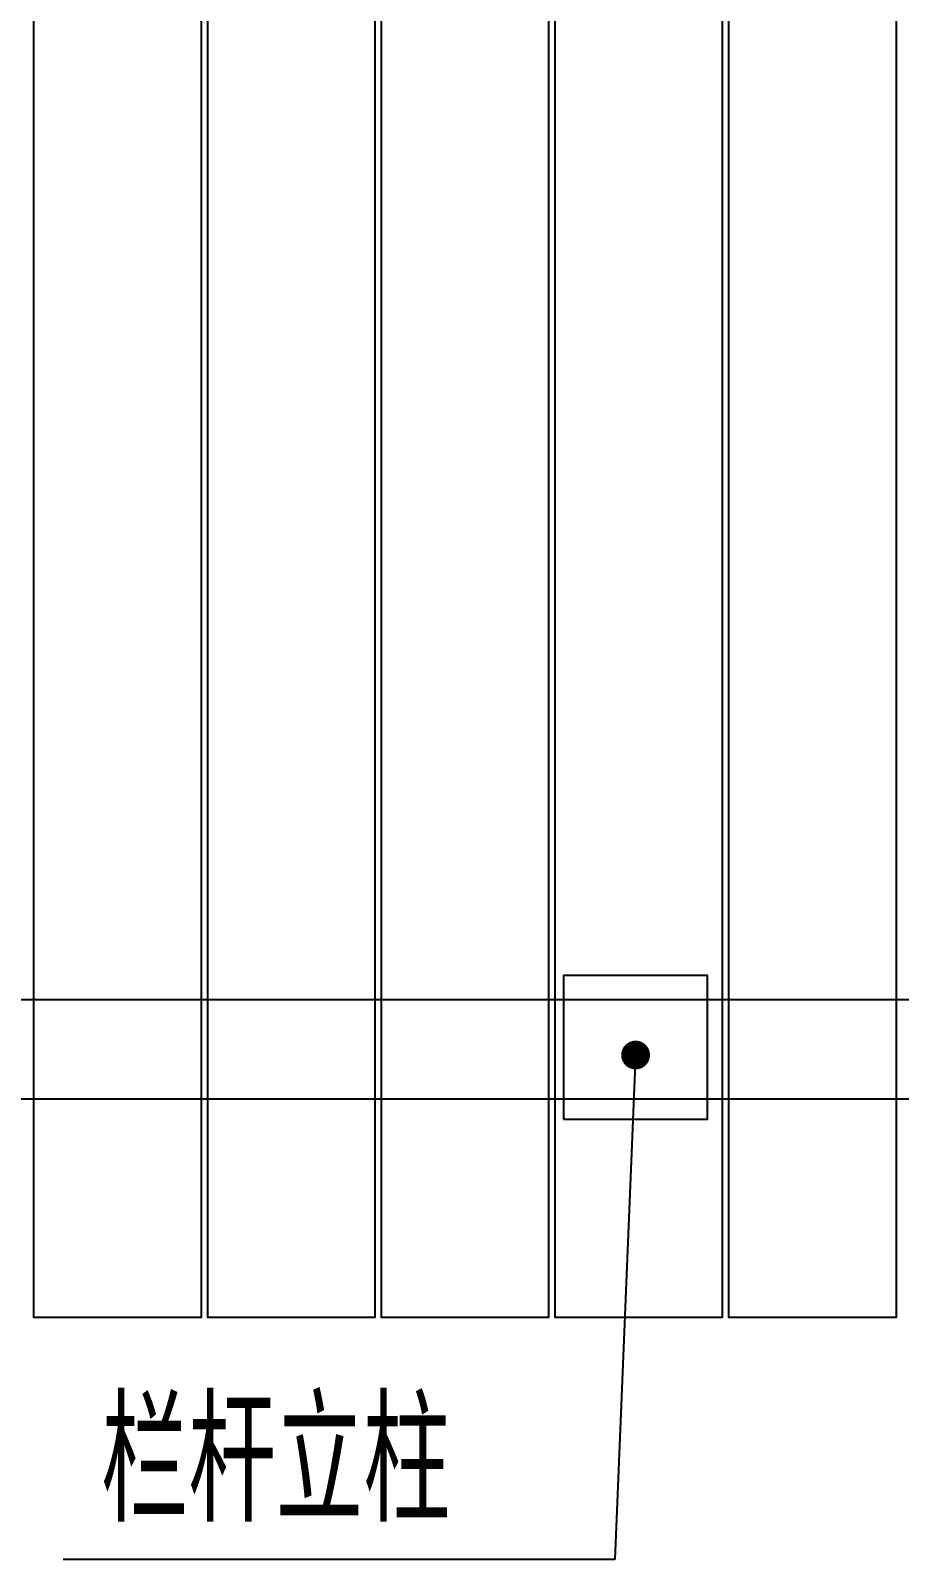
# Model space of a CAD drawing. Header units: millimetres. Extents: x -1003406 to 3312184, y 81337 to 716393.
# Drawn here: x 1152742 to 1153467, y 440007 to 441283 of the extents above; entities that cross this region are included whole.
import ezdxf

# ---------------------------------------------------------------- set-up
doc = ezdxf.new("R2010")
doc.units = ezdxf.units.MM
doc.header["$LTSCALE"] = 10
for name, color, linetype in [('DIM_LEAD', 3, 'CONTINUOUS'), ('PUB_TEXT', 7, 'CONTINUOUS'), ('W-PLASTIC_RAILINGS塑木栏杆', 6, 'CONTINUOUS'), ('W-WOOD_FLOOR木地板', 30, 'CONTINUOUS'), ('栏杆', 4, 'CONTINUOUS')]:
    doc.layers.add(name, color=color, linetype=linetype)
doc.styles.add('_TCH_DIM', font='SIMPLEX', dxfattribs={"bigfont": 'GBCBIG'})

msp = doc.modelspace()

# ---------------------------------------------------------------- linework, layer by layer
at = {"layer": 'DIM_LEAD'}
for p, q in [((1153246.8, 440427.7), (1153229.6, 440006.7)), ((1153229.6, 440006.7), (1152769.2, 440006.7))]:
    msp.add_line(p, q, dxfattribs=at)
at = {"layer": 'DIM_LEAD', "const_width": 12}
msp.add_lwpolyline([(1153247.1, 440433.7, 1), (1153246.6, 440421.7, 1)], format="xyb", close=True, dxfattribs=at)
at = {"layer": 'W-PLASTIC_RAILINGS塑木栏杆', "color": 6}
msp.add_lwpolyline([(1153186.8, 440374.2), (1153306.8, 440374.2), (1153306.8, 440494.2), (1153186.8, 440494.2)], close=True, dxfattribs=at)
at = {"layer": 'W-WOOD_FLOOR木地板'}
for points in [[(1152744.5, 442258.8), (1152744.5, 440208.8)], [(1152884.5, 440208.8), (1152884.5, 442258.8)], [(1152889.5, 442258.8), (1152889.5, 440208.8)], [(1153029.5, 440208.8), (1153029.5, 442258.8)], [(1153034.5, 442258.8), (1153034.5, 440208.8)], [(1153174.5, 440208.8), (1153174.5, 442258.8)], [(1153179.5, 442258.8), (1153179.5, 440208.8)], [(1153179.5, 442258.8), (1153179.5, 440208.8)], [(1153319.5, 440208.8), (1153319.5, 442258.8)], [(1153324.5, 442258.8), (1153324.5, 440208.8)], [(1153464.5, 440208.8), (1153464.5, 442258.8)], [(1152744.5, 440276.8), (1152744.5, 440208.8), (1152884.5, 440208.8), (1152884.5, 440286.8)], [(1152889.5, 440286.8), (1152889.5, 440208.8), (1153029.5, 440208.8), (1153029.5, 440286.8)], [(1153034.5, 440286.8), (1153034.5, 440208.8), (1153174.5, 440208.8), (1153174.5, 440286.8)], [(1153179.5, 440286.8), (1153179.5, 440208.8), (1153319.5, 440208.8), (1153319.5, 440276.8)], [(1153324.5, 440276.8), (1153324.5, 440208.8), (1153464.5, 440208.8), (1153464.5, 440286.8)]]:
    msp.add_lwpolyline(points, dxfattribs=at)
at = {"layer": '栏杆'}
for p, q in [((1150993.5, 440474.2), (1153759.5, 440474.2)), ((1150993.5, 440391.2), (1153760, 440391.2))]:
    msp.add_line(p, q, dxfattribs=at)

# ---------------------------------------------------------------- texts
at = {"layer": 'PUB_TEXT', "color": 7, "style": '_TCH_DIM'}
msp.add_text('栏杆立柱', height=101.28, dxfattribs=at).set_placement((1152800.7, 440038.2))

doc.saveas('drawing.dxf')
